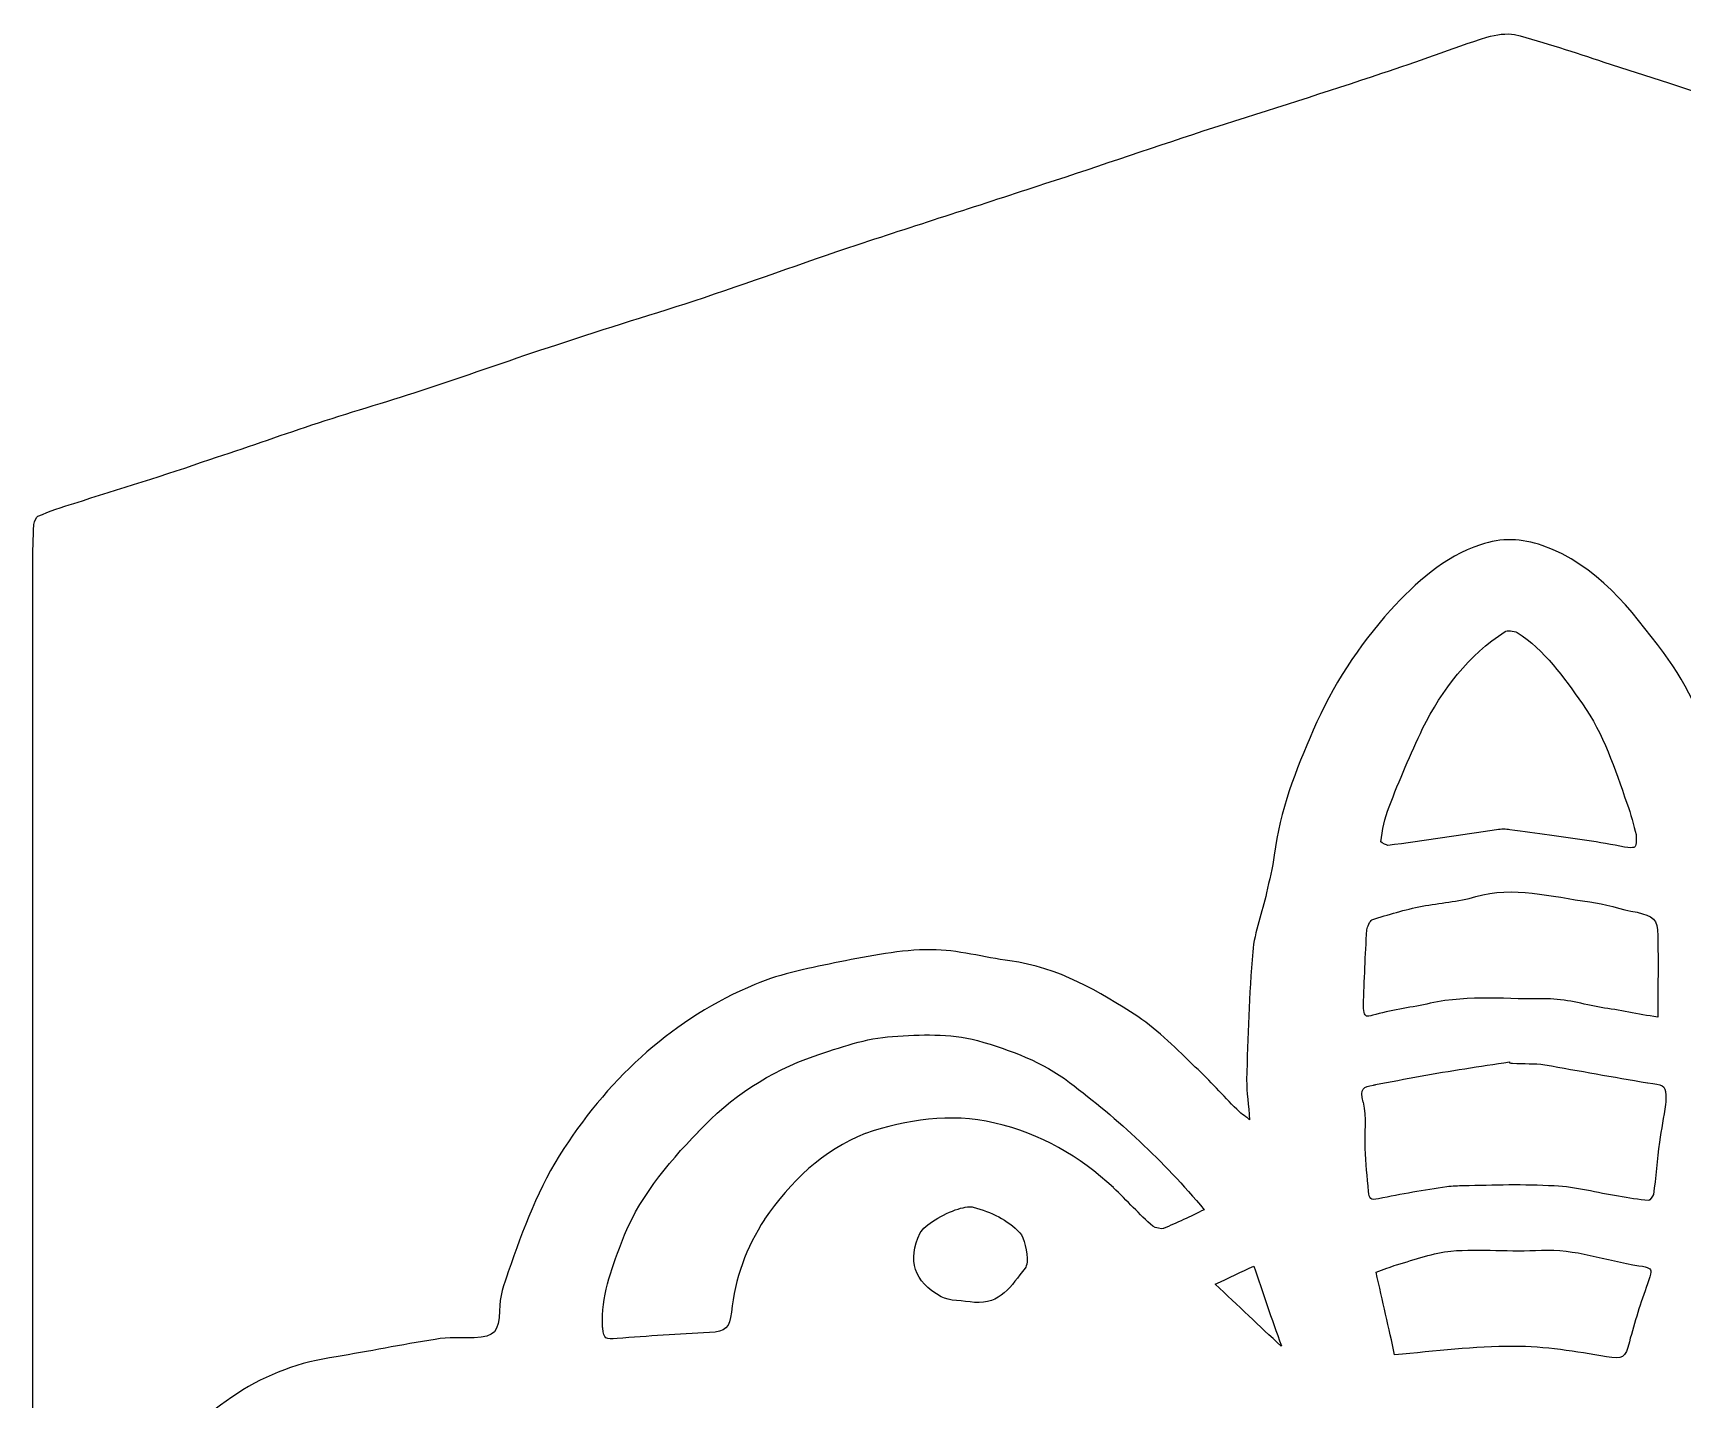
# Model space of a CAD drawing. Header units: millimetres. Extents: x -152 to 152, y -96 to 110.
# Drawn here: x -61.9 to -36.58, y -8.59 to 12.37 of the extents above; entities that cross this region are included whole.
import ezdxf

# ---------------------------------------------------------------- set-up
doc = ezdxf.new("R2010")
doc.units = ezdxf.units.MM
doc.layers.add('CUTOUTS', color=1, linetype='CONTINUOUS')

msp = doc.modelspace()

# ---------------------------------------------------------------- linework, layer by layer
at = {"layer": 'CUTOUTS'}
for p, q in [((-37.781, 11.921), (-36.789, 11.604)), ((-36.789, 11.604), (-35.36, 11.127)), ((-61.899, -10.582), (-61.899, 4.203)), ((-39.231, -3.422), (-39.231, -3.437))]:
    msp.add_line(p, q, dxfattribs=at)
for points in [[(-41.19, 11.749), (-40.646, 11.922), (-40.117, 12.133), (-39.577, 12.304)], [(-39.577, 12.304), (-39.437, 12.342), (-39.27, 12.366), (-39.153, 12.343)], [(-43.77, 10.916), (-42.91, 11.193), (-42.051, 11.458), (-41.19, 11.749)], [(-46.362, 10.056), (-45.502, 10.334), (-44.629, 10.638), (-43.77, 10.916)], [(-49.246, 9.117), (-48.281, 9.434), (-47.328, 9.738), (-46.362, 10.056)], [(-57.62, 6.352), (-57.066, 6.536), (-56.498, 6.695), (-55.94, 6.881)], [(-59.181, 5.823), (-58.651, 5.995), (-58.135, 6.18), (-57.62, 6.352)], [(-42.243, 1.67), (-42.508, 1.061), (-42.762, 0.434), (-42.842, -0.249)], [(-39.428, 0.138), (-39.982, 0.059), (-40.536, -0.033), (-41.101, -0.099)], [(-39.225, 0.138), (-39.286, 0.153), (-39.357, 0.152), (-39.428, 0.138)], [(-42.842, -0.249), (-42.868, -0.443), (-42.921, -0.64), (-42.961, -0.827)], [(-41.101, -0.099), (-41.116, -0.098), (-41.186, -0.065), (-41.206, -0.046)], [(-40.574, -1.032), (-40.301, -0.98), (-40.022, -0.967), (-39.749, -0.885)], [(-41.344, -1.241), (-41.095, -1.162), (-40.834, -1.084), (-40.574, -1.032)], [(-46.901, -1.872), (-47.292, -1.82), (-47.704, -1.7), (-48.111, -1.7)], [(-50.816, -2.233), (-52.056, -2.753), (-53.017, -3.634), (-53.749, -4.752)], [(-36.956, -2.736), (-37.262, -2.686), (-37.548, -2.625), (-37.824, -2.587)], [(-49.907, -3.332), (-49.51, -3.2), (-49.103, -3.056), (-48.703, -3.03)], [(-48.703, -3.03), (-48.267, -3.004), (-47.837, -2.978), (-47.397, -3.095)], [(-47.397, -3.095), (-46.884, -3.239), (-46.401, -3.423), (-45.985, -3.735)], [(-43.419, -4.149), (-43.629, -3.939), (-43.828, -3.713), (-44.055, -3.5)], [(-40.601, -3.638), (-40.144, -3.562), (-39.687, -3.486), (-39.231, -3.422)], [(-45.985, -3.735), (-45.236, -4.303), (-44.551, -4.933), (-43.917, -5.689)], [(-43.22, -4.31), (-43.3, -4.247), (-43.364, -4.203), (-43.419, -4.149)], [(-36.836, -4.073), (-36.862, -4.268), (-36.902, -4.453), (-36.929, -4.653)], [(-53.749, -4.752), (-54.136, -5.34), (-54.375, -5.993), (-54.601, -6.641)], [(-36.929, -4.653), (-36.969, -4.92), (-36.982, -5.197), (-37.021, -5.457)], [(-38.544, -5.325), (-39.009, -5.298), (-39.473, -5.312), (-39.936, -5.325)], [(-40.194, -5.339), (-40.538, -5.392), (-40.895, -5.445), (-41.242, -5.524)], [(-39.936, -5.325), (-40.015, -5.325), (-40.109, -5.325), (-40.194, -5.339)], [(-37.021, -5.457), (-37.028, -5.481), (-37.082, -5.544), (-37.093, -5.549)], [(-47.955, -7.024), (-48.375, -6.795), (-48.481, -6.465), (-48.278, -6.046)], [(-40.965, -6.534), (-40.672, -6.454), (-40.397, -6.35), (-40.129, -6.324)], [(-40.129, -6.324), (-39.673, -6.285), (-39.211, -6.338), (-38.742, -6.311)], [(-38.742, -6.311), (-38.226, -6.285), (-37.754, -6.468), (-37.244, -6.549)], [(-43.749, -6.831), (-43.533, -6.733), (-43.351, -6.643), (-43.154, -6.555)], [(-43.154, -6.555), (-43.028, -6.952), (-42.881, -7.359), (-42.733, -7.778)], [(-41.279, -6.649), (-41.165, -6.605), (-41.06, -6.57), (-40.965, -6.534)], [(-54.601, -6.641), (-54.667, -6.827), (-54.736, -7.03), (-54.736, -7.239)], [(-42.738, -7.783), (-43.067, -7.477), (-43.397, -7.16), (-43.749, -6.831)], [(-40.994, -7.914), (-41.081, -7.515), (-41.18, -7.083), (-41.279, -6.649)], [(-47.443, -7.111), (-47.623, -7.084), (-47.829, -7.093), (-47.955, -7.024)], [(-55.726, -7.68), (-56.243, -7.76), (-56.746, -7.866), (-57.246, -7.945)], [(-42.733, -7.778), (-42.735, -7.78), (-42.736, -7.781), (-42.738, -7.783)], [(-39.168, -7.786), (-39.767, -7.786), (-40.363, -7.862), (-40.994, -7.914)], [(-37.744, -7.945), (-38.207, -7.866), (-38.686, -7.786), (-39.168, -7.786)]]:
    msp.add_open_spline(points, degree=3, dxfattribs=at)
for points, knots in [([(-39.153, 12.343), (-38.693, 12.225), (-38.231, 12.067), (-37.781, 11.921), (-37.781, 11.921), (-37.781, 11.921), (-37.781, 11.921)], [0.0009778, 0.0009778, 0.0009778, 0.0009778, 1, 1, 1, 1.0000564, 1.0000564, 1.0000564, 1.0000564]), ([(-51.747, 8.257), (-51.746, 8.257), (-51.746, 8.257), (-51.746, 8.257), (-50.912, 8.535), (-50.078, 8.839), (-49.246, 9.117)], [-0.000102, -0.000102, -0.000102, -0.000102, 0, 0, 0, 1, 1, 1, 1]), ([(-53.982, 7.542), (-53.982, 7.542), (-53.982, 7.542), (-53.982, 7.542), (-53.242, 7.793), (-52.488, 8.018), (-51.747, 8.256), (-51.747, 8.256), (-51.747, 8.257), (-51.747, 8.257)], [-0.000122, -0.000122, -0.000122, -0.000122, 0, 0, 0, 1, 1, 1, 1.000115, 1.000115, 1.000115, 1.000115]), ([(-55.94, 6.881), (-55.278, 7.093), (-54.629, 7.331), (-53.982, 7.542), (-53.982, 7.542), (-53.982, 7.542), (-53.982, 7.542)], [0, 0, 0, 0, 1, 1, 1, 1.00014, 1.00014, 1.00014, 1.00014]), ([(-61.273, 5.147), (-61.272, 5.147), (-61.272, 5.148), (-61.272, 5.148), (-60.571, 5.372), (-59.87, 5.584), (-59.181, 5.823)], [-0.000363, -0.000363, -0.000363, -0.000363, 0, 0, 0, 1, 1, 1, 1]), ([(-61.827, 4.949), (-61.825, 4.95), (-61.824, 4.95), (-61.823, 4.951), (-61.64, 5.029), (-61.456, 5.095), (-61.273, 5.147), (-61.273, 5.147), (-61.273, 5.147), (-61.273, 5.147)], [-0.00663, -0.00663, -0.00663, -0.00663, 0, 0, 0, 1, 1, 1, 1.001389, 1.001389, 1.001389, 1.001389]), ([(-61.899, 4.203), (-61.899, 4.415), (-61.899, 4.612), (-61.885, 4.822), (-61.885, 4.822), (-61.885, 4.823), (-61.885, 4.823)], [0, 0, 0, 0, 1, 1, 1, 1.002453, 1.002453, 1.002453, 1.002453]), ([(-61.885, 4.823), (-61.885, 4.824), (-61.885, 4.824), (-61.885, 4.825), (-61.885, 4.871), (-61.836, 4.947), (-61.831, 4.948), (-61.829, 4.949), (-61.828, 4.949), (-61.827, 4.949)], [-0.007866, -0.007866, -0.007866, -0.007866, 0, 0, 0, 1, 1, 1, 1.024493, 1.024493, 1.024493, 1.024493]), ([(-38.728, 4.502), (-38.728, 4.502), (-38.728, 4.502), (-38.728, 4.502), (-39.041, 4.61), (-39.359, 4.624), (-39.674, 4.515)], [-0.000032, -0.000032, -0.000032, -0.000032, 0, 0, 0, 1, 1, 1, 1]), ([(-39.674, 4.515), (-40.242, 4.325), (-40.671, 3.935), (-41.057, 3.509), (-41.057, 3.509), (-41.057, 3.509), (-41.057, 3.509)], [0.0003614, 0.0003614, 0.0003614, 0.0003614, 1, 1, 1, 1.0000306, 1.0000306, 1.0000306, 1.0000306]), ([(-36.866, 2.858), (-37.369, 3.519), (-37.878, 4.205), (-38.728, 4.502), (-38.728, 4.502), (-38.728, 4.502), (-38.728, 4.502)], [0.0001169, 0.0001169, 0.0001169, 0.0001169, 1, 1, 1, 1.0000116, 1.0000116, 1.0000116, 1.0000116]), ([(-41.057, 3.509), (-41.057, 3.509), (-41.057, 3.509), (-41.057, 3.509), (-41.55, 2.963), (-41.95, 2.349), (-42.243, 1.67)], [-0.000024, -0.000024, -0.000024, -0.000024, 0, 0, 0, 1, 1, 1, 1]), ([(-40.565, 1.694), (-40.263, 2.297), (-39.859, 2.818), (-39.299, 3.182), (-39.299, 3.182), (-39.298, 3.183), (-39.298, 3.183)], [0.000334, 0.000334, 0.000334, 0.000334, 1, 1, 1, 1.000814, 1.000814, 1.000814, 1.000814]), ([(-39.298, 3.183), (-39.298, 3.183), (-39.297, 3.184), (-39.297, 3.184), (-39.277, 3.199), (-39.163, 3.197), (-39.115, 3.168)], [-0.008356, -0.008356, -0.008356, -0.008356, 0, 0, 0, 0.996368, 0.996368, 0.996368, 0.996368]), ([(-39.115, 3.168), (-38.689, 2.897), (-38.402, 2.481), (-38.111, 2.071), (-38.111, 2.071), (-38.111, 2.071), (-38.111, 2.071)], [0.0004668, 0.0004668, 0.0004668, 0.0004668, 1, 1, 1, 1.0000507, 1.0000507, 1.0000507, 1.0000507]), ([(-35.999, 1.126), (-35.999, 1.126), (-35.999, 1.126), (-35.999, 1.126), (-36.237, 1.72), (-36.463, 2.334), (-36.866, 2.858)], [-0.000173, -0.000173, -0.000173, -0.000173, 0, 0, 0, 1, 1, 1, 1]), ([(-38.111, 2.071), (-38.111, 2.071), (-38.111, 2.071), (-38.111, 2.071), (-37.786, 1.616), (-37.615, 1.079), (-37.429, 0.548), (-37.429, 0.548), (-37.429, 0.548), (-37.429, 0.548)], [-0.000045, -0.000045, -0.000045, -0.000045, 0, 0, 0, 1, 1, 1, 1.000453, 1.000453, 1.000453, 1.000453]), ([(-41.08, 0.493), (-41.079, 0.493), (-41.079, 0.494), (-41.079, 0.494), (-40.921, 0.903), (-40.75, 1.298), (-40.565, 1.694)], [-0.000674, -0.000674, -0.000674, -0.000674, 0, 0, 0, 0.999484, 0.999484, 0.999484, 0.999484]), ([(-37.429, 0.548), (-37.429, 0.548), (-37.429, 0.547), (-37.429, 0.547), (-37.365, 0.382), (-37.326, 0.202), (-37.286, 0.067)], [-0.0013797, -0.0013797, -0.0013797, -0.0013797, 0, 0, 0, 0.9856135, 0.9856135, 0.9856135, 0.9856135]), ([(-41.206, -0.046), (-41.18, 0.134), (-41.153, 0.321), (-41.08, 0.492), (-41.08, 0.493), (-41.08, 0.493), (-41.08, 0.493)], [0.0314359, 0.0314359, 0.0314359, 0.0314359, 1, 1, 1, 1.001471, 1.001471, 1.001471, 1.001471]), ([(-38.619, 0.059), (-38.619, 0.059), (-38.619, 0.059), (-38.619, 0.059), (-38.816, 0.085), (-39.014, 0.112), (-39.225, 0.138)], [-0.0001875, -0.0001875, -0.0001875, -0.0001875, 0, 0, 0, 0.9954787, 0.9954787, 0.9954787, 0.9954787]), ([(-37.466, -0.127), (-37.851, -0.047), (-38.236, 0.006), (-38.619, 0.059), (-38.619, 0.059), (-38.619, 0.059), (-38.619, 0.059)], [0.0015208, 0.0015208, 0.0015208, 0.0015208, 1, 1, 1, 1.0000969, 1.0000969, 1.0000969, 1.0000969]), ([(-37.286, 0.067), (-37.279, -0.088), (-37.29, -0.119), (-37.324, -0.13), (-37.344, -0.137), (-37.394, -0.136), (-37.466, -0.127)], [0.0077959, 0.0077959, 0.0077959, 0.0077959, 0.622993, 0.622993, 0.622993, 0.9969827, 0.9969827, 0.9969827, 0.9969827]), ([(-39.749, -0.885), (-39.171, -0.718), (-38.598, -0.886), (-37.997, -0.966), (-37.997, -0.966), (-37.997, -0.966), (-37.997, -0.966)], [0, 0, 0, 0, 1, 1, 1, 1.000304, 1.000304, 1.000304, 1.000304]), ([(-42.961, -0.827), (-43.026, -1.125), (-43.146, -1.418), (-43.173, -1.733), (-43.173, -1.733), (-43.173, -1.733), (-43.173, -1.733)], [0, 0, 0, 0, 1, 1, 1, 1.000144, 1.000144, 1.000144, 1.000144]), ([(-37.997, -0.966), (-37.996, -0.966), (-37.996, -0.966), (-37.996, -0.966), (-37.768, -0.992), (-37.531, -1.083), (-37.273, -1.124)], [-0.0007614, -0.0007614, -0.0007614, -0.0007614, 0, 0, 0, 0.9967519, 0.9967519, 0.9967519, 0.9967519]), ([(-41.42, -1.395), (-41.42, -1.394), (-41.42, -1.393), (-41.42, -1.393), (-41.42, -1.355), (-41.366, -1.254), (-41.344, -1.241)], [-0.0086781, -0.0086781, -0.0086781, -0.0086781, 0, 0, 0, 0.9576546, 0.9576546, 0.9576546, 0.9576546]), ([(-37.273, -1.124), (-37.028, -1.189), (-36.956, -1.221), (-36.956, -1.486), (-36.956, -1.486), (-36.956, -1.486), (-36.956, -1.486)], [0.00326, 0.00326, 0.00326, 0.00326, 1, 1, 1, 1.0009674, 1.0009674, 1.0009674, 1.0009674]), ([(-41.473, -2.558), (-41.459, -2.175), (-41.446, -1.778), (-41.42, -1.396), (-41.42, -1.396), (-41.42, -1.395), (-41.42, -1.395)], [0.000758, 0.000758, 0.000758, 0.000758, 1, 1, 1, 1.001493, 1.001493, 1.001493, 1.001493]), ([(-36.956, -1.486), (-36.956, -1.487), (-36.956, -1.487), (-36.956, -1.487), (-36.943, -1.878), (-36.955, -2.283), (-36.956, -2.736)], [-0.000655, -0.000655, -0.000655, -0.000655, 0, 0, 0, 0.9587355, 0.9587355, 0.9587355, 0.9587355]), ([(-48.111, -1.7), (-48.581, -1.7), (-49.047, -1.794), (-49.51, -1.886), (-49.51, -1.886), (-49.51, -1.886), (-49.51, -1.886)], [0, 0, 0, 0, 1, 1, 1, 1.000205, 1.000205, 1.000205, 1.000205]), ([(-43.173, -1.733), (-43.173, -1.733), (-43.173, -1.733), (-43.173, -1.733), (-43.226, -2.382), (-43.253, -3.045), (-43.266, -3.694), (-43.266, -3.694), (-43.266, -3.694), (-43.266, -3.694)], [-0.000068, -0.000068, -0.000068, -0.000068, 0, 0, 0, 1, 1, 1, 1.000262, 1.000262, 1.000262, 1.000262]), ([(-49.51, -1.886), (-49.51, -1.886), (-49.51, -1.886), (-49.51, -1.886), (-49.946, -1.979), (-50.399, -2.058), (-50.816, -2.233)], [-0.000217, -0.000217, -0.000217, -0.000217, 0, 0, 0, 1, 1, 1, 1]), ([(-44.935, -2.727), (-44.935, -2.727), (-44.935, -2.727), (-44.935, -2.727), (-45.532, -2.342), (-46.16, -1.967), (-46.901, -1.872)], [-0.000183, -0.000183, -0.000183, -0.000183, 0, 0, 0, 1, 1, 1, 1]), ([(-40.449, -2.522), (-40.449, -2.522), (-40.449, -2.522), (-40.449, -2.522), (-40.723, -2.587), (-41.002, -2.613), (-41.285, -2.694)], [-0.00044, -0.00044, -0.00044, -0.00044, 0, 0, 0, 1, 1, 1, 1]), ([(-38.653, -2.454), (-38.653, -2.454), (-38.653, -2.454), (-38.653, -2.454), (-39.243, -2.467), (-39.842, -2.387), (-40.449, -2.522), (-40.449, -2.522), (-40.449, -2.522), (-40.449, -2.522)], [-0.000311, -0.000311, -0.000311, -0.000311, 0, 0, 0, 1, 1, 1, 1.000206, 1.000206, 1.000206, 1.000206]), ([(-37.824, -2.587), (-38.098, -2.535), (-38.378, -2.454), (-38.652, -2.454), (-38.652, -2.454), (-38.652, -2.454), (-38.653, -2.454)], [0.0015619, 0.0015619, 0.0015619, 0.0015619, 1, 1, 1, 1.0006999, 1.0006999, 1.0006999, 1.0006999]), ([(-44.055, -3.5), (-44.331, -3.236), (-44.611, -2.943), (-44.935, -2.727), (-44.935, -2.727), (-44.935, -2.727), (-44.935, -2.727)], [0, 0, 0, 0, 1, 1, 1, 1.000339, 1.000339, 1.000339, 1.000339]), ([(-41.285, -2.694), (-41.41, -2.73), (-41.436, -2.734), (-41.457, -2.682), (-41.466, -2.659), (-41.473, -2.618), (-41.473, -2.558)], [0.0000004, 0.0000004, 0.0000004, 0.0000004, 0.6994872, 0.6994872, 0.6994872, 0.9985885, 0.9985885, 0.9985885, 0.9985885]), ([(-51.686, -4.497), (-51.686, -4.496), (-51.686, -4.496), (-51.686, -4.496), (-51.188, -3.96), (-50.587, -3.567), (-49.907, -3.332)], [-0.000277, -0.000277, -0.000277, -0.000277, 0, 0, 0, 1, 1, 1, 1]), ([(-39.231, -3.437), (-39.216, -3.438), (-39.2, -3.439), (-39.185, -3.44), (-39.008, -3.454), (-38.851, -3.441), (-38.687, -3.466)], [-0.089478, -0.089478, -0.089478, -0.089478, 0, 0, 0, 0.998982, 0.998982, 0.998982, 0.998982]), ([(-38.687, -3.466), (-38.158, -3.559), (-37.642, -3.651), (-37.113, -3.744), (-37.112, -3.744), (-37.111, -3.744), (-37.111, -3.744)], [0.000323, 0.000323, 0.000323, 0.000323, 1, 1, 1, 1.001282, 1.001282, 1.001282, 1.001282]), ([(-43.266, -3.694), (-43.266, -3.694), (-43.266, -3.695), (-43.266, -3.695), (-43.266, -3.893), (-43.237, -4.086), (-43.22, -4.31)], [-0.0007561, -0.0007561, -0.0007561, -0.0007561, 0, 0, 0, 0.8567105, 0.8567105, 0.8567105, 0.8567105]), ([(-41.474, -4.04), (-41.474, -4.039), (-41.474, -4.039), (-41.475, -4.039), (-41.533, -3.829), (-41.475, -3.804), (-41.321, -3.776), (-41.312, -3.774), (-41.301, -3.772), (-41.291, -3.771), (-41.29, -3.771), (-41.29, -3.771), (-41.29, -3.771)], [-0.001344, -0.001344, -0.001344, -0.001344, 0, 0, 0, 0.939889, 0.939889, 0.939889, 1, 1, 1, 1.00146, 1.00146, 1.00146, 1.00146]), ([(-41.29, -3.771), (-41.29, -3.771), (-41.289, -3.771), (-41.289, -3.77), (-41.063, -3.731), (-40.825, -3.678), (-40.601, -3.638)], [-0.001196, -0.001196, -0.001196, -0.001196, 0, 0, 0, 1, 1, 1, 1]), ([(-37.111, -3.744), (-37.11, -3.744), (-37.109, -3.745), (-37.109, -3.745), (-36.879, -3.766), (-36.839, -3.772), (-36.831, -3.93), (-36.83, -3.968), (-36.831, -4.016), (-36.836, -4.073)], [-0.002356, -0.002356, -0.002356, -0.002356, 0, 0, 0, 0.805822, 0.805822, 0.805822, 0.998725, 0.998725, 0.998725, 0.998725]), ([(-41.446, -4.75), (-41.459, -4.519), (-41.418, -4.278), (-41.474, -4.041), (-41.474, -4.04), (-41.474, -4.04), (-41.474, -4.04)], [0.000234, 0.000234, 0.000234, 0.000234, 1, 1, 1, 1.001438, 1.001438, 1.001438, 1.001438]), ([(-47.134, -4.36), (-47.833, -4.199), (-48.479, -4.307), (-49.119, -4.52), (-49.119, -4.521), (-49.12, -4.521), (-49.12, -4.521)], [0.000096, 0.000096, 0.000096, 0.000096, 1, 1, 1, 1.000687, 1.000687, 1.000687, 1.000687]), ([(-52.866, -6.199), (-52.866, -6.199), (-52.866, -6.199), (-52.866, -6.199), (-52.619, -5.535), (-52.174, -4.998), (-51.687, -4.497), (-51.686, -4.497), (-51.686, -4.497), (-51.686, -4.497)], [-0.000025, -0.000025, -0.000025, -0.000025, 0, 0, 0, 1, 1, 1, 1.000292, 1.000292, 1.000292, 1.000292]), ([(-49.12, -4.521), (-49.121, -4.521), (-49.121, -4.521), (-49.121, -4.521), (-49.768, -4.777), (-50.278, -5.262), (-50.666, -5.836), (-50.666, -5.837), (-50.666, -5.837), (-50.666, -5.837)], [-0.000673, -0.000673, -0.000673, -0.000673, 0, 0, 0, 1, 1, 1, 1.000153, 1.000153, 1.000153, 1.000153]), ([(-45.312, -5.352), (-45.312, -5.351), (-45.312, -5.351), (-45.312, -5.351), (-45.833, -4.871), (-46.424, -4.521), (-47.134, -4.36)], [-0.000092, -0.000092, -0.000092, -0.000092, 0, 0, 0, 1, 1, 1, 1]), ([(-41.394, -5.409), (-41.394, -5.409), (-41.394, -5.409), (-41.394, -5.409), (-41.42, -5.186), (-41.433, -4.975), (-41.446, -4.75)], [-0.000237, -0.000237, -0.000237, -0.000237, 0, 0, 0, 1, 1, 1, 1]), ([(-44.706, -5.944), (-44.914, -5.762), (-45.098, -5.552), (-45.312, -5.352), (-45.312, -5.352), (-45.312, -5.352), (-45.312, -5.352)], [0.0024761, 0.0024761, 0.0024761, 0.0024761, 1, 1, 1, 1.000222, 1.000222, 1.000222, 1.000222]), ([(-41.242, -5.524), (-41.37, -5.547), (-41.382, -5.515), (-41.394, -5.409), (-41.394, -5.409), (-41.394, -5.409), (-41.394, -5.409)], [0.0028968, 0.0028968, 0.0028968, 0.0028968, 1, 1, 1, 1.0004482, 1.0004482, 1.0004482, 1.0004482]), ([(-37.559, -5.484), (-37.559, -5.484), (-37.559, -5.484), (-37.559, -5.484), (-37.886, -5.432), (-38.205, -5.338), (-38.544, -5.325)], [-0.000162, -0.000162, -0.000162, -0.000162, 0, 0, 0, 1, 1, 1, 1]), ([(-37.093, -5.549), (-37.247, -5.536), (-37.402, -5.51), (-37.559, -5.484), (-37.559, -5.484), (-37.559, -5.484), (-37.559, -5.484)], [0.0125828, 0.0125828, 0.0125828, 0.0125828, 1, 1, 1, 1.0003361, 1.0003361, 1.0003361, 1.0003361]), ([(-48.278, -6.046), (-48.213, -5.924), (-47.922, -5.75), (-47.697, -5.679), (-47.591, -5.646), (-47.496, -5.638), (-47.464, -5.648), (-47.464, -5.648), (-47.464, -5.648), (-47.464, -5.648)], [0.0013862, 0.0013862, 0.0013862, 0.0013862, 0.6801199, 0.6801199, 0.6801199, 1, 1, 1, 1.0009354, 1.0009354, 1.0009354, 1.0009354]), ([(-47.464, -5.648), (-47.463, -5.648), (-47.463, -5.648), (-47.463, -5.648), (-47.19, -5.726), (-46.935, -5.842), (-46.746, -6.044)], [-0.0005825, -0.0005825, -0.0005825, -0.0005825, 0, 0, 0, 0.9991503, 0.9991503, 0.9991503, 0.9991503]), ([(-43.917, -5.689), (-44.133, -5.796), (-44.339, -5.892), (-44.545, -5.977), (-44.545, -5.977), (-44.546, -5.977), (-44.546, -5.978)], [0.0797997, 0.0797997, 0.0797997, 0.0797997, 1, 1, 1, 1.0025038, 1.0025038, 1.0025038, 1.0025038]), ([(-50.666, -5.837), (-50.666, -5.837), (-50.666, -5.837), (-50.666, -5.837), (-50.948, -6.267), (-51.123, -6.751), (-51.177, -7.261)], [-0.000207, -0.000207, -0.000207, -0.000207, 0, 0, 0, 1, 1, 1, 1]), ([(-46.746, -6.044), (-46.688, -6.109), (-46.624, -6.35), (-46.637, -6.491), (-46.642, -6.538), (-46.655, -6.573), (-46.667, -6.586), (-46.667, -6.586), (-46.667, -6.586), (-46.668, -6.586)], [0.001764, 0.001764, 0.001764, 0.001764, 0.750135, 0.750135, 0.750135, 1, 1, 1, 1.002613, 1.002613, 1.002613, 1.002613]), ([(-44.546, -5.978), (-44.547, -5.978), (-44.548, -5.978), (-44.548, -5.978), (-44.565, -5.987), (-44.669, -5.971), (-44.706, -5.944)], [-0.010293, -0.010293, -0.010293, -0.010293, 0, 0, 0, 0.9874845, 0.9874845, 0.9874845, 0.9874845]), ([(-53.154, -7.475), (-53.18, -7.026), (-53.025, -6.623), (-52.866, -6.199), (-52.866, -6.199), (-52.866, -6.199), (-52.866, -6.199)], [0, 0, 0, 0, 1, 1, 1, 1.00004, 1.00004, 1.00004, 1.00004]), ([(-37.244, -6.549), (-37.088, -6.573), (-37.062, -6.586), (-37.062, -6.647), (-37.062, -6.681), (-37.079, -6.741), (-37.111, -6.825), (-37.111, -6.825), (-37.111, -6.826), (-37.111, -6.826)], [0, 0, 0, 0, 0.641587, 0.641587, 0.641587, 1, 1, 1, 1.000721, 1.000721, 1.000721, 1.000721]), ([(-46.668, -6.586), (-46.668, -6.587), (-46.668, -6.587), (-46.668, -6.587), (-46.883, -6.856), (-47.047, -7.148), (-47.443, -7.111)], [-0.0010844, -0.0010844, -0.0010844, -0.0010844, 0, 0, 0, 0.9987975, 0.9987975, 0.9987975, 0.9987975]), ([(-37.111, -6.826), (-37.111, -6.826), (-37.111, -6.826), (-37.111, -6.826), (-37.218, -7.119), (-37.311, -7.411), (-37.391, -7.717), (-37.391, -7.717), (-37.391, -7.717), (-37.391, -7.717)], [-0.000595, -0.000595, -0.000595, -0.000595, 0, 0, 0, 1, 1, 1, 1.00027, 1.00027, 1.00027, 1.00027]), ([(-54.736, -7.239), (-54.749, -7.56), (-54.805, -7.641), (-55.124, -7.653), (-55.125, -7.653), (-55.125, -7.653), (-55.125, -7.653)], [0.0010139, 0.0010139, 0.0010139, 0.0010139, 1, 1, 1, 1.0006695, 1.0006695, 1.0006695, 1.0006695]), ([(-51.177, -7.261), (-51.202, -7.502), (-51.26, -7.561), (-51.513, -7.574), (-51.513, -7.574), (-51.513, -7.574), (-51.513, -7.574)], [0, 0, 0, 0, 1, 1, 1, 1.000174, 1.000174, 1.000174, 1.000174]), ([(-52.93, -7.667), (-53.11, -7.679), (-53.135, -7.677), (-53.152, -7.507), (-53.153, -7.497), (-53.153, -7.486), (-53.154, -7.475)], [0.0014437, 0.0014437, 0.0014437, 0.0014437, 0.9451358, 0.9451358, 0.9451358, 0.9995596, 0.9995596, 0.9995596, 0.9995596]), ([(-51.513, -7.574), (-51.513, -7.574), (-51.513, -7.574), (-51.514, -7.574), (-51.99, -7.6), (-52.453, -7.627), (-52.93, -7.667)], [-0.000097, -0.000097, -0.000097, -0.000097, 0, 0, 0, 1, 1, 1, 1]), ([(-55.125, -7.653), (-55.125, -7.653), (-55.125, -7.653), (-55.126, -7.653), (-55.317, -7.666), (-55.518, -7.639), (-55.726, -7.68)], [-0.0011143, -0.0011143, -0.0011143, -0.0011143, 0, 0, 0, 0.9982282, 0.9982282, 0.9982282, 0.9982282]), ([(-37.391, -7.717), (-37.391, -7.717), (-37.391, -7.717), (-37.391, -7.718), (-37.455, -7.974), (-37.487, -7.984), (-37.744, -7.945)], [-0.0003119, -0.0003119, -0.0003119, -0.0003119, 0, 0, 0, 0.9993372, 0.9993372, 0.9993372, 0.9993372]), ([(-57.246, -7.945), (-57.795, -8.025), (-58.305, -8.213), (-58.761, -8.508), (-58.761, -8.508), (-58.761, -8.508), (-58.761, -8.508)], [0, 0, 0, 0, 1, 1, 1, 1.00011, 1.00011, 1.00011, 1.00011]), ([(-58.761, -8.508), (-58.761, -8.508), (-58.761, -8.508), (-58.761, -8.508), (-59.229, -8.816), (-59.627, -9.2), (-60.072, -9.514)], [-0.000106, -0.000106, -0.000106, -0.000106, 0, 0, 0, 1, 1, 1, 1])]:
    msp.add_open_spline(points, degree=3, knots=knots, dxfattribs=at)

doc.saveas('drawing.dxf')
